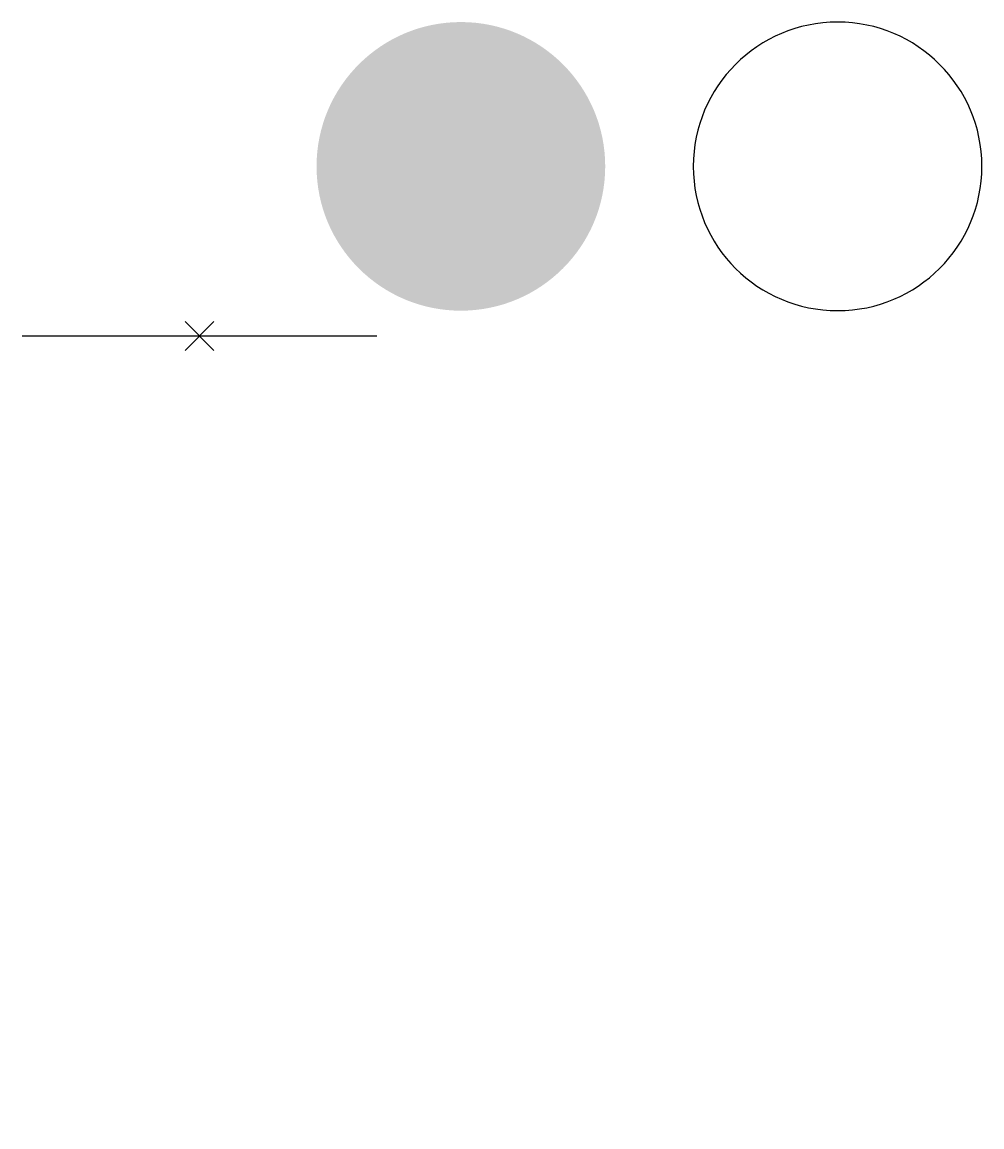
# Model space of a CAD drawing. Header units: millimetres. Extents: x 127 to 293, y 0 to 191.
import ezdxf

# ---------------------------------------------------------------- set-up
doc = ezdxf.new("R2010")
doc.units = ezdxf.units.MM
doc.header["$PDMODE"] = 3
doc.header["$PDSIZE"] = 2.5

# ---------------------------------------------------------------- blocks, each defined once
blk = doc.blocks.new('A$Cf8ac783f')
at = {"linetype": 'Continuous', "extrusion": (-0.640555, 0.767912, 1.47411e-16)}
h = blk.add_hatch(color=8, dxfattribs=at)
edge = h.paths.add_edge_path()
edge.add_ellipse((44.98, -166.42), major_axis=(-32.56, 0), ratio=0.767912, start_angle=0, end_angle=360, ccw=False)
blk.add_ellipse((30.72, -107.04, -166.42), major_axis=(25, 20.85), ratio=0.767912, start_param=3.141593, end_param=9.424778, dxfattribs=at)

msp = doc.modelspace()

# ---------------------------------------------------------------- linework, layer by layer
at = {"extrusion": (0, -1, 0)}
msp.add_line((127.12, 137.04, 4.38), (188.55, 137.04, 55.62), dxfattribs=at)
msp.add_point((157.84, 137.04, 30), dxfattribs=at)

# ---------------------------------------------------------------- block references
msp.add_blockref('A$Cf8ac783f', (237.67, 138.15), dxfattribs=at)

doc.saveas('drawing.dxf')
